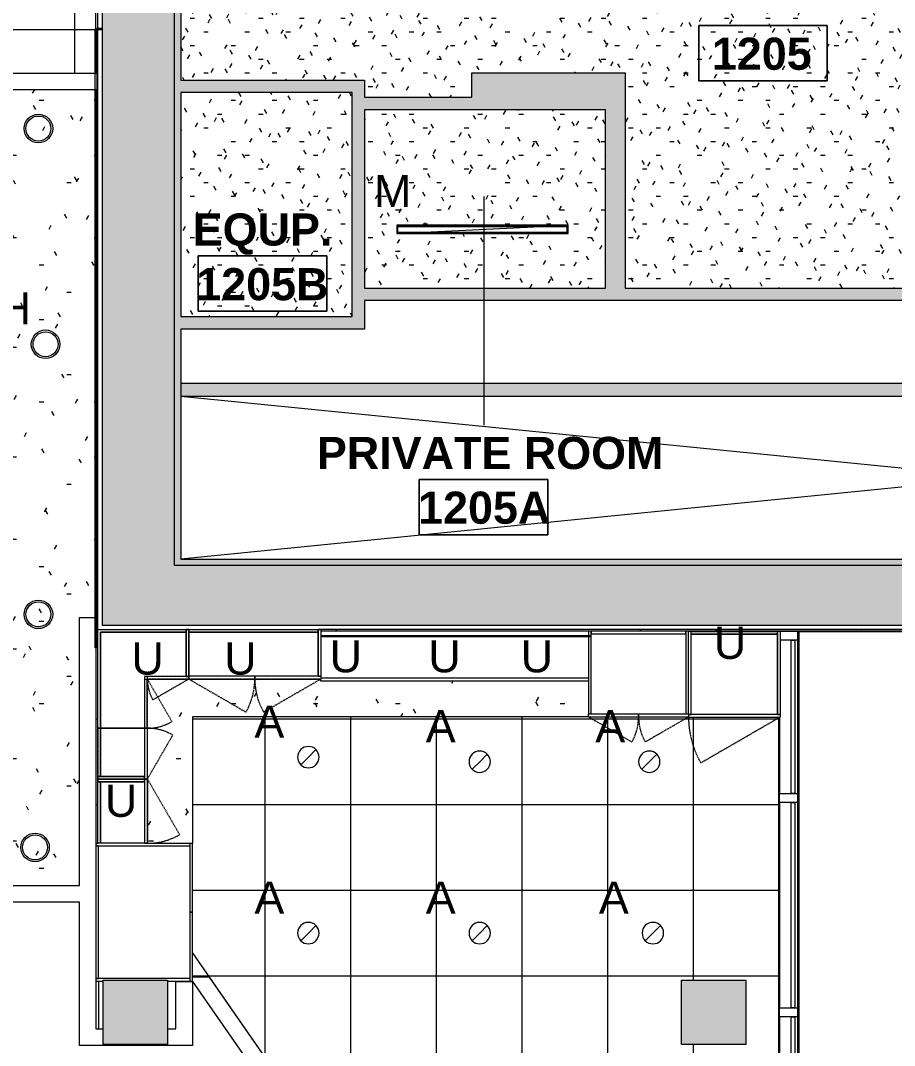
# Model space of a CAD drawing. Header units: inches. Extents: x -329 to 986, y -79 to 1436.
# Drawn here: x 463.2 to 708.1, y 457.2 to 744.3 of the extents above; entities that cross this region are included whole.
import ezdxf

# ---------------------------------------------------------------- set-up
doc = ezdxf.new("R2010")
doc.units = ezdxf.units.IN
doc.header["$MEASUREMENT"] = 0
doc.linetypes.add('Dash', pattern=[0.25, 0.125, -0.125])
doc.linetypes.add('Hidden', pattern=[0.28125, 0.1875, -0.09375])
for name, color, linetype, lineweight in [('A-AREA-IDEN', 2, 'Continuous', 9), ('A-CLNG', 13, 'Continuous', 13), ('A-CLNG-PATT', 13, 'Continuous', 13), ('A-DETL-GENF', 92, 'Continuous', 9), ('A-DETL-THIN', 151, 'Continuous', 9), ('A-GENM', 13, 'Continuous', 9), ('A-GLAZ-CURT', 52, 'Continuous', 9), ('A-GLAZ-CWMG', 51, 'Continuous', 9), ('A-WALL', 113, 'Continuous', 13), ('A-WALL-PATT', 111, 'Continuous', 13), ('E-LITE-EQPM', 33, 'Continuous', 9), ('E-LITE-EQPM-IDEN', 33, 'Continuous', 9), ('G-ANNO-TEXT', 231, 'Continuous', 9), ('I-WALL', 2, 'Continuous', 13), ('Q-CASE', 31, 'Continuous', 9), ('Q-CASE-HDLN', 31, 'Dash', 9), ('S-COLS', 52, 'Continuous', 13)]:
    doc.layers.add(name, color=color, linetype=linetype, lineweight=lineweight)
doc.styles.add('Arial', font='arial.ttf', dxfattribs={"height": 9})
doc.styles.add('Swis721 Lt BT', font='swissl.ttf', dxfattribs={"height": 9})
doc.styles.add('Swis721 Lt BT_B', font='', dxfattribs={"height": 9})
doc.styles.get('Swis721 Lt BT_B').set_extended_font_data('Swis721 Lt BT', bold=True)
pattern_1 = [(0, (0, 0), (30.72, 7.68), [1.267, -21.773, 1.267, -21.773, -122.88]), (0, (0, 0), (30.72, 7.68), [-46.08, 1.267, -44.813, 1.267, -21.773, -53.76]), (0, (0, 0), (30.72, 7.68), [-115.2, 1.267, -14.093, 1.267, -37.133]), (120, (11.52, 3.84), (-22.011075, 22.7643), [1.267, -21.773, 1.267, -21.773, -122.88]), (120, (11.52, 3.84), (-22.011075, 22.7643), [-46.08, 1.267, -44.813, 1.267, -21.773, -53.76]), (120, (11.52, 3.84), (-22.011075, 22.7643), [-115.2, 1.267, -14.093, 1.267, -37.133]), (240, (15.36, 19.2), (-8.708925, -30.4443), [1.267, -21.773, 1.267, -21.773, -122.88]), (240, (15.36, 19.2), (-8.708925, -30.4443), [-46.08, 1.267, -44.813, 1.267, -21.773, -53.76]), (240, (15.36, 19.2), (-8.708925, -30.4443), [-115.2, 1.267, -14.093, 1.267, -37.133])]
pattern_2 = [(0, (0, 0), (15.36, 3.84), [1.267, -10.253, 1.267, -10.253, -61.44]), (0, (0, 0), (15.36, 3.84), [-23.04, 1.267, -21.773, 1.267, -10.253, -26.88]), (0, (0, 0), (15.36, 3.84), [-57.6, 1.267, -6.413, 1.267, -17.933]), (120, (5.76, 1.92), (-11.005538, 11.38215), [1.267, -10.253, 1.267, -10.253, -61.44]), (120, (5.76, 1.92), (-11.005538, 11.38215), [-23.04, 1.267, -21.773, 1.267, -10.253, -26.88]), (120, (5.76, 1.92), (-11.005538, 11.38215), [-57.6, 1.267, -6.413, 1.267, -17.933]), (240, (7.68, 9.6), (-4.354462, -15.22215), [1.267, -10.253, 1.267, -10.253, -61.44]), (240, (7.68, 9.6), (-4.354462, -15.22215), [-23.04, 1.267, -21.773, 1.267, -10.253, -26.88]), (240, (7.68, 9.6), (-4.354462, -15.22215), [-57.6, 1.267, -6.413, 1.267, -17.933])]

# ---------------------------------------------------------------- blocks, each defined once
blk = doc.blocks.new('Concrete-Square-Column - 18 x 18-6977650-Level 12  RCP')
at = {"layer": 'S-COLS', "lineweight": 9}
blk.add_hatch(color=7, dxfattribs=at).paths.add_polyline_path([(9, -9), (9, 9), (-9, 9), (-9, -9), (-1.36, -9)], flags=0)
at = {"layer": 'S-COLS', "color": 8, "lineweight": 20}
for p, q in [((-9, 9), (9, 9)), ((-9, -9), (-9, 9)), ((9, 9), (9, -9)), ((9, -9), (-9, -9))]:
    blk.add_line(p, q, dxfattribs=at)
blk = doc.blocks.new('Recessed_Cooper_NeoRay_Straight_Narrow_22DR1 - Recessed_Cooper_NeoRay_Straight_Narrow_22DR-8140042-Level 12  RCP')
at = {"layer": 'E-LITE-EQPM'}
for p, q in [((1.19, 24), (-1.19, -24)), ((-1.19, -24), (-1.19, 24)), ((-1.19, 24), (1.19, 24)), ((-1.19, 23.75), (-0.84, 23.75)), ((-1.19, 23.75), (-1.19, -23.75)), ((-0.84, 23.75), (0.84, 23.75)), ((-0.84, 23.75), (-0.84, -23.75)), ((-0.84, -23.75), (-0.84, 23.75)), ((0.84, -23.75), (0.84, 23.75)), ((0.84, 23.75), (1.19, 23.75)), ((0.84, 23.75), (0.84, -23.75)), ((1.19, 24), (1.19, -24)), ((1.19, 23.75), (1.19, -23.75)), ((-0.84, -23.75), (-1.19, -23.75)), ((1.19, -24), (-1.19, -24)), ((0.84, -23.75), (-0.84, -23.75)), ((1.19, -23.75), (0.84, -23.75))]:
    blk.add_line(p, q, dxfattribs=at)
blk = doc.blocks.new('CW Cupbd2 - Fridge 80_h x 24_d - 2 Doors-8699888-Level 12  RCP')
at = {"layer": 'Q-CASE', "lineweight": 20}
for p, q in [((2, -7.31), (2, -5.31)), ((2.75, -6.06), (2.75, -5.31)), ((2.75, -5.31), (2.75, -6.06)), ((39.91, -5.31), (39.91, -6.06)), ((39.91, -6.06), (39.91, -5.31)), ((40.66, -5.31), (40.66, -5.85)), ((40.66, -19.73), (40.66, -31.56)), ((2, -31.56), (2, -25.31))]:
    blk.add_line(p, q, dxfattribs=at)
at = {"layer": 'Q-CASE'}
for p, q in [((2.75, -31.56), (2.75, -6.06)), ((2.75, -6.06), (39.91, -6.06)), ((39.91, -6.06), (39.91, -31.56)), ((21.33, -31.56), (2, -31.56)), ((2, -32.31), (2, -31.56)), ((39.91, -31.56), (2.75, -31.56)), ((21.33, -32.31), (21.33, -31.56)), ((40.66, -31.56), (21.33, -31.56)), ((21.33, -31.56), (21.33, -32.31)), ((40.66, -31.56), (40.66, -32.31)), ((2, -32.31), (21.33, -32.31)), ((21.33, -32.31), (40.66, -32.31))]:
    blk.add_line(p, q, dxfattribs=at)
blk = doc.blocks.new('Casework 14 - Casework 7-8533295-Level 12  RCP')
at = {"layer": 'Q-CASE'}
for p, q in [((1995.07, 904.08), (1996.27, 904.08)), ((1996.66, 904.08), (2008.17, 904.08)), ((2008.17, 904.08), (2008.17, 829.08))]:
    blk.add_line(p, q, dxfattribs=at)
blk = doc.blocks.new('CW Cupbd Ohead Cnr - 23_5_h x 13 7_8_d - 1 Shelf-8699884-Level 12  RCP')
at = {"layer": 'Q-CASE'}
for p, q in [((2, -30.01), (2, -2.36)), ((2, -2.36), (26.74, -2.36)), ((27.49, -2.36), (26.74, -2.36)), ((26.74, -15.49), (26.74, -2.36)), ((26.74, -2.36), (26.74, -3.11)), ((27.49, -2.36), (27.49, -15.49)), ((26.74, -3.11), (2.75, -3.11)), ((2.75, -3.11), (2.75, -30.01)), ((2.75, -30.01), (2.75, -3.11)), ((2.75, -3.11), (26.74, -3.11)), ((26.74, -3.11), (26.74, -15.49)), ((26.74, -15.49), (15.12, -15.49)), ((15.12, -15.49), (15.12, -30.01)), ((15.12, -16.24), (15.12, -30.01)), ((15.12, -16.24), (15.87, -16.24)), ((27.49, -15.49), (15.87, -15.49)), ((15.87, -15.49), (15.87, -16.24)), ((15.87, -30.01), (15.87, -16.24)), ((15.87, -16.24), (27.49, -16.24)), ((26.74, -15.49), (27.49, -15.49)), ((27.49, -15.49), (27.49, -16.24)), ((2.75, -30.01), (2, -30.01)), ((15.12, -30.01), (2.75, -30.01)), ((15.12, -30.01), (15.87, -30.01))]:
    blk.add_line(p, q, dxfattribs=at)
at = {"layer": 'Q-CASE', "linetype": 'Hidden'}
for p, q in [((15.87, -16.24), (22.76, -28.16)), ((27.49, -16.24), (17.43, -22.05))]:
    blk.add_line(p, q, dxfattribs=at)
for centre, radius, start, end in [((27.49, -16.24), 11.62, 179.5, 210), ((15.87, -16.24), 13.77, 269.5, 300)]:
    blk.add_arc(centre, radius, start, end, dxfattribs=at)
at = {"layer": 'Q-CASE-HDLN'}
for p, q in [((2, -2.36), (27.49, -2.36)), ((2, -30.01), (2, -2.36)), ((27.49, -2.36), (27.49, -16.24)), ((15.87, -16.24), (15.87, -30.01)), ((27.49, -16.24), (15.87, -16.24)), ((15.87, -30.01), (2, -30.01))]:
    blk.add_line(p, q, dxfattribs=at)
blk = doc.blocks.new('System Panel - Glazed - Offset-8596692-Level 12  RCP')
at = {"layer": 'A-GLAZ-CURT', "lineweight": 13}
for p, q in [((-21.47, 0.75), (-21.47, 1.75)), ((-21.47, 1.75), (21.47, 1.75)), ((21.47, 0.75), (-21.47, 0.75)), ((21.47, 1.75), (21.47, 0.75))]:
    blk.add_line(p, q, dxfattribs=at)
blk = doc.blocks.new('System Panel - Glazed - Offset-8596693-Level 12  RCP')
at = {"layer": 'A-GLAZ-CURT', "lineweight": 13}
for p, q in [((-28.75, 0.75), (-28.75, 1.75)), ((-28.75, 1.75), (28.75, 1.75)), ((28.75, 0.75), (-28.75, 0.75)), ((28.75, 1.75), (28.75, 0.75))]:
    blk.add_line(p, q, dxfattribs=at)
blk = doc.blocks.new('System Panel - Glazed - Offset-8596694-Level 12  RCP')
at = {"layer": 'A-GLAZ-CURT', "lineweight": 13}
for p, q in [((-28.75, 0.75), (-28.75, 1.75)), ((-28.75, 1.75), (28.75, 1.75)), ((28.75, 0.75), (-28.75, 0.75)), ((28.75, 1.75), (28.75, 0.75))]:
    blk.add_line(p, q, dxfattribs=at)
blk = doc.blocks.new('Rectangular Mullion - 2_5_ x 5_ rectangular-6977146-Level 12  RCP')
at = {"layer": 'A-GLAZ-CWMG'}
for p, q in [((680.89, 570.72), (680.89, 527.78)), ((675.89, 549.2), (675.89, 527.78))]:
    blk.add_line(p, q, dxfattribs=at)
blk = doc.blocks.new('Rectangular Mullion - 2_5_ x 5_ rectangular-V7-Level 12  RCP')
at = {"layer": 'A-GLAZ-CWMG'}
for p, q in [((675.89, 525.28), (675.89, 467.78)), ((680.89, 525.28), (680.89, 467.78))]:
    blk.add_line(p, q, dxfattribs=at)
blk = doc.blocks.new('Rectangular Mullion - 2_5_ x 5_ rectangular-V8-Level 12  RCP')
at = {"layer": 'A-GLAZ-CWMG'}
for p, q in [((675.89, 465.28), (675.89, 407.78)), ((680.89, 465.28), (680.89, 407.78))]:
    blk.add_line(p, q, dxfattribs=at)
blk = doc.blocks.new('Rectangular Mullion - 2_5_ x 5_ rectangular-8596698-Level 12  RCP')
at = {"layer": 'A-GLAZ-CWMG', "lineweight": 20}
for p, q in [((-2.5, -2.5), (-2.5, 2.3125)), ((0, 2.5), (0, -2.5)), ((0, -2.5), (-2.5, -2.5))]:
    blk.add_line(p, q, dxfattribs=at)
blk = doc.blocks.new('Rectangular Mullion - 2_5_ x 5_ rectangular-8596691-Level 12  RCP')
at = {"layer": 'A-GLAZ-CWMG', "lineweight": 20}
for p, q in [((1.25, 2.5), (-1.25, 2.5)), ((-1.25, 2.5), (-1.25, -2.5)), ((1.25, -2.5), (1.25, 2.5)), ((-1.25, -2.5), (1.25, -2.5))]:
    blk.add_line(p, q, dxfattribs=at)
blk = doc.blocks.new('Casework 2 - Casework 7-8597540-Level 12  RCP')
at = {"layer": 'Q-CASE'}
for p, q in [((2009.03, 904.08), (2009.03, 829.08)), ((2009.03, 829.08), (2008.45, 829.08))]:
    blk.add_line(p, q, dxfattribs=at)
blk = doc.blocks.new('LED STRIP - 10 mm lower-8620909-Level 12  RCP')
at = {"layer": 'E-LITE-EQPM'}
for p, q in [((39.17, 0.2), (-36.58, 0.2)), ((-36.58, -0.2), (39.17, -0.2))]:
    blk.add_line(p, q, dxfattribs=at)
blk = doc.blocks.new('CW Cupbd Combined1 - Oven Tower 84_h x 24_d _2 Microwaves_CAB on bottom 2-8689861-Level 12  RCP')
at = {"layer": 'Q-CASE', "linetype": 'Hidden'}
for p, q in [((2, 29.31), (14.12, 36.31)), ((30, 29.31), (17.87, 36.31))]:
    blk.add_line(p, q, dxfattribs=at)
at = {"layer": 'Q-CASE'}
for p, q in [((16, 29.31), (2, 29.31)), ((2, 28.56), (2, 29.31)), ((16, 28.56), (16, 29.31)), ((30, 29.31), (16, 29.31)), ((16, 29.31), (16, 28.56)), ((30, 29.31), (30, 28.56)), ((2, 28.56), (16, 28.56)), ((2.75, 6.06), (2.75, 28.56)), ((16, 28.56), (30, 28.56)), ((29.25, 28.56), (29.25, 6.06)), ((29.25, 6.06), (2.75, 6.06))]:
    blk.add_line(p, q, dxfattribs=at)
at = {"layer": 'Q-CASE', "lineweight": 20}
for p, q in [((30, 18.41), (30, 28.56)), ((2.75, 5.31), (2.75, 6.06)), ((2.75, 6.06), (2.75, 5.31)), ((29.25, 6.06), (29.25, 5.31)), ((29.25, 5.31), (29.25, 6.06))]:
    blk.add_line(p, q, dxfattribs=at)
at = {"layer": 'Q-CASE', "linetype": 'Hidden'}
for centre, start, end in [((2, 29.31), 0.0023, 30), ((30, 29.31), 150, 179.9977)]:
    blk.add_arc(centre, 14, start, end, dxfattribs=at)
blk = doc.blocks.new('L-Recessed Circular - Downlight - 6_-8613011-Level 12  RCP')
at = {"layer": 'E-LITE-EQPM'}
for q in [(-2.12, -2.12), (2.12, 2.12)]:
    blk.add_line((0, 0), q, dxfattribs=at)
for start, end in [(360, 180), (180, 360)]:
    blk.add_arc((0, 0), 3, start, end, dxfattribs=at)
blk = doc.blocks.new('L-PENDANT_FOCAL POINT 3_5 CYLINDER - L-PENDANT_FOCAL POINT 3_5 CYLINDER-8623336-Level 12  RCP')
at = {"layer": 'E-LITE-EQPM'}
for radius in [4, 3.5]:
    blk.add_circle((-0.125, 0), radius, dxfattribs=at)
blk = doc.blocks.new('CW Cupbd Ohead1 - 37_h x 13 7_8_d - 1 Door - 1 Shelf-8668063-Level 12  RCP')
at = {"layer": 'Q-CASE'}
for p, q in [((2, -3.11), (2, -2.36)), ((2, -2.36), (19.25, -2.36)), ((20, -2.36), (19.25, -2.36)), ((19.25, -15.45), (19.25, -2.36)), ((19.25, -2.36), (19.25, -3.11)), ((20, -2.36), (20, -15.45)), ((19.25, -3.11), (2, -3.11)), ((2, -15.45), (2, -3.11)), ((2, -3.11), (19.25, -3.11)), ((19.25, -3.11), (19.25, -15.45)), ((20, -15.45), (2, -15.45)), ((2, -15.45), (2, -16.24)), ((19.25, -15.45), (2, -15.45)), ((2, -16.24), (20, -16.24)), ((19.25, -15.45), (20, -15.45)), ((20, -15.45), (20, -16.24))]:
    blk.add_line(p, q, dxfattribs=at)
at = {"layer": 'Q-CASE', "linetype": 'Hidden'}
blk.add_line((20, -16.24), (4.41, -25.24), dxfattribs=at)
blk.add_arc((20, -16.24), 18, 179.5, 210, dxfattribs=at)
at = {"layer": 'Q-CASE-HDLN'}
for p, q in [((2, -16.24), (2, -2.36)), ((2, -2.36), (20, -2.36)), ((20, -2.36), (20, -16.24)), ((20, -16.24), (2, -16.24))]:
    blk.add_line(p, q, dxfattribs=at)
blk = doc.blocks.new('CW Cupbd Ohead1 - 37_h x 13 7_8_d - 2 Doors - 1 Shelf-8693762-Level 12  RCP')
at = {"layer": 'Q-CASE'}
for p, q in [((2, -3.11), (2, -2.36)), ((2, -2.36), (38.25, -2.36)), ((39, -2.36), (38.25, -2.36)), ((38.25, -15.45), (38.25, -2.36)), ((38.25, -2.36), (38.25, -3.11)), ((39, -2.36), (39, -15.45)), ((38.25, -3.11), (2, -3.11)), ((2, -15.45), (2, -3.11)), ((2, -3.11), (38.25, -3.11)), ((38.25, -3.11), (38.25, -15.45)), ((20.5, -15.45), (2, -15.45)), ((2, -16.24), (2, -15.45)), ((38.25, -15.45), (2, -15.45)), ((2, -16.24), (20.5, -16.24)), ((20.5, -16.24), (20.5, -15.45)), ((39, -15.45), (20.5, -15.45)), ((20.5, -15.45), (20.5, -16.24)), ((20.5, -16.24), (39, -16.24)), ((38.25, -15.45), (39, -15.45)), ((39, -15.45), (39, -16.24))]:
    blk.add_line(p, q, dxfattribs=at)
at = {"layer": 'Q-CASE', "linetype": 'Hidden'}
for p, q in [((2, -16.24), (18.02, -25.49)), ((39, -16.24), (22.97, -25.49))]:
    blk.add_line(p, q, dxfattribs=at)
for centre, start, end in [((2, -16.24), 330, 0.5), ((39, -16.24), 179.5, 210)]:
    blk.add_arc(centre, 18.5, start, end, dxfattribs=at)
at = {"layer": 'Q-CASE-HDLN'}
for p, q in [((2, -16.24), (2, -2.36)), ((2, -2.36), (39, -2.36)), ((39, -2.36), (39, -16.24)), ((39, -16.24), (2, -16.24))]:
    blk.add_line(p, q, dxfattribs=at)
blk = doc.blocks.new('Generic Models 1 - Generic Models 5-8667745-Level 12  RCP')
at = {"layer": 'A-GENM', "lineweight": 20}
for p, q in [((3427.15, -131.5), (3427.15, 206.11)), ((3427.15, 206.11), (3469.15, 206.11))]:
    blk.add_line(p, q, dxfattribs=at)
blk = doc.blocks.new('CW Cupbd1 - 80_h x 24_d - 1 Door - 4 shelves - CUSTOM-8687191-Level 12  RCP')
at = {"layer": 'Q-CASE'}
for p, q in [((2.75, -2.36), (2, -2.36)), ((2, -25.59), (2, -2.36)), ((2.75, -25.61), (2.75, -2.36)), ((2.75, -3.11), (2.75, -2.36)), ((2.75, -2.36), (26.93, -2.36)), ((27.68, -2.36), (26.93, -2.36)), ((26.93, -25.61), (26.93, -2.36)), ((26.93, -2.36), (26.93, -3.11)), ((27.68, -2.36), (27.68, -25.61)), ((2.75, -25.61), (2.75, -3.11)), ((2.75, -3.11), (26.93, -3.11)), ((26.93, -3.11), (2.75, -3.11)), ((26.93, -3.11), (26.93, -25.61)), ((27.68, -25.61), (2, -25.61)), ((2, -25.61), (2.75, -25.61)), ((26.93, -25.61), (2.75, -25.61)), ((26.93, -25.61), (27.68, -25.61)), ((27.68, -25.61), (27.68, -26.36)), ((2, -26.36), (27.68, -26.36))]:
    blk.add_line(p, q, dxfattribs=at)
at = {"layer": 'Q-CASE', "linetype": 'Hidden'}
blk.add_line((27.68, -26.36), (5.44, -39.21), dxfattribs=at)
blk.add_arc((27.68, -26.36), 25.69, 179.5, 210, dxfattribs=at)
blk = doc.blocks.new('CW Cupbd Ohead1 - 37_h x 13 7_8_d - 1 Door - 1 Shelf-8699881-Level 12  RCP')
at = {"layer": 'Q-CASE', "linetype": 'Hidden'}
blk.add_line((16.22, 16.24), (3.9, 23.35), dxfattribs=at)
at = {"layer": 'Q-CASE'}
for p, q in [((16.22, 16.24), (2, 16.24)), ((2, 16.24), (2, 15.45)), ((2, 15.45), (16.22, 15.45)), ((2, 3.11), (2, 15.45)), ((2, 15.45), (15.47, 15.45)), ((16.22, 15.45), (15.47, 15.45)), ((15.47, 2.36), (15.47, 15.45)), ((15.47, 15.45), (15.47, 3.11)), ((16.22, 16.24), (16.22, 15.45)), ((16.22, 15.45), (16.22, 2.36)), ((2, 2.36), (2, 3.11)), ((2, 3.11), (15.47, 3.11)), ((15.47, 3.11), (2, 3.11)), ((15.47, 3.11), (15.47, 2.36)), ((15.47, 2.36), (2, 2.36)), ((15.47, 2.36), (16.22, 2.36))]:
    blk.add_line(p, q, dxfattribs=at)
at = {"layer": 'Q-CASE', "linetype": 'Hidden'}
blk.add_arc((16.22, 16.24), 14.23, 150, 180.5, dxfattribs=at)
at = {"layer": 'Q-CASE-HDLN'}
for p, q in [((16.22, 16.24), (2, 16.24)), ((2, 16.24), (2, 2.36)), ((16.22, 2.36), (16.22, 16.24)), ((2, 2.36), (16.22, 2.36))]:
    blk.add_line(p, q, dxfattribs=at)
blk = doc.blocks.new('Room Tag - Room Name and Number-3379422-Level 12  RCP')
at = {"layer": 'A-AREA-IDEN'}
for p, q in [((-0.1881, -0.1636), (-0.1881, -0.0018)), ((-0.1881, -0.0018), (0.1869, -0.0018)), ((0.1869, -0.0018), (-0.1881, -0.0018)), ((-0.1881, -0.0018), (-0.1881, -0.1636)), ((0.1869, -0.0018), (0.1869, -0.1636)), ((0.1869, -0.1636), (0.1869, -0.0018)), ((0.1869, -0.1636), (-0.1881, -0.1636)), ((-0.1881, -0.1636), (0.1869, -0.1636))]:
    blk.add_line(p, q, dxfattribs=at)

msp = doc.modelspace()

# ---------------------------------------------------------------- hatches: boundary and pattern name
at = {"layer": 'A-CLNG-PATT'}
h = msp.add_hatch(dxfattribs=at)
h.set_pattern_fill('FP1_19', color=256, style=0, pattern_type=2)
h.set_pattern_definition(pattern_2)
h.paths.add_polyline_path([(632.64, 669.35), (732.27, 669.35), (732.27, 780.6), (731.27, 780.6), (731.27, 806.68), (665.02, 806.68), (665.02, 781.1), (660.52, 781.1), (660.52, 806.68), (595.64, 806.68), (595.64, 769.85), (589.64, 769.85), (589.64, 782.73), (559.64, 782.73), (559.64, 775.85), (556.14, 775.85), (556.14, 817.36), (508.14, 817.36), (508.14, 727.6), (559.64, 727.6), (559.64, 722.79), (589.64, 722.79), (589.64, 729.6), (632.64, 729.6), (632.64, 670.95)], flags=0)
h.paths.add_polyline_path([(714.77, 757.1), (713.99, 757.2), (713.27, 757.5), (712.64, 757.98), (712.17, 758.6), (711.87, 759.33), (711.77, 760.1), (711.87, 760.88), (712.17, 761.6), (712.64, 762.22), (713.27, 762.7), (713.99, 763), (714.77, 763.1), (715.54, 763), (716.27, 762.7), (716.89, 762.22), (717.36, 761.6), (717.66, 760.88), (717.77, 760.1), (717.66, 759.33), (717.36, 758.6), (716.89, 757.98), (716.27, 757.5), (715.54, 757.2)], flags=0)
h.paths.add_polyline_path([(651.02, 757.1), (650.24, 757.2), (649.52, 757.5), (648.89, 757.98), (648.42, 758.6), (648.12, 759.33), (648.02, 760.1), (648.12, 760.88), (648.42, 761.6), (648.89, 762.22), (649.52, 762.7), (650.24, 763), (651.02, 763.1), (651.79, 763), (652.52, 762.7), (653.14, 762.22), (653.61, 761.6), (653.91, 760.88), (654.02, 760.1), (653.91, 759.33), (653.61, 758.6), (653.14, 757.98), (652.52, 757.5), (651.79, 757.2)], flags=0)
h.paths.add_polyline_path([(592.64, 757.1), (591.86, 757.2), (591.14, 757.5), (590.52, 757.98), (590.04, 758.6), (589.74, 759.33), (589.64, 760.1), (589.74, 760.88), (590.04, 761.6), (590.52, 762.22), (591.14, 762.7), (591.86, 763), (592.64, 763.1), (593.42, 763), (594.14, 762.7), (594.76, 762.22), (595.24, 761.6), (595.54, 760.88), (595.64, 760.1), (595.54, 759.33), (595.24, 758.6), (594.76, 757.98), (594.14, 757.5), (593.42, 757.2)], flags=0)
h.paths.add_polyline_path([(525.39, 757.21), (524.61, 757.32), (523.89, 757.62), (523.27, 758.09), (522.79, 758.71), (522.49, 759.44), (522.39, 760.21), (522.49, 760.99), (522.79, 761.71), (523.27, 762.34), (523.89, 762.81), (524.61, 763.11), (525.39, 763.21), (526.17, 763.11), (526.89, 762.81), (527.51, 762.34), (527.99, 761.71), (528.29, 760.99), (528.39, 760.21), (528.29, 759.44), (527.99, 758.71), (527.51, 758.09), (526.89, 757.62), (526.17, 757.32)], flags=0)
h.paths.add_polyline_path([(679.52, 792.1), (678.74, 792.2), (678.02, 792.5), (677.39, 792.98), (676.92, 793.6), (676.62, 794.32), (676.52, 795.1), (676.62, 795.87), (676.92, 796.6), (677.39, 797.22), (678.02, 797.69), (678.74, 797.99), (679.52, 798.1), (680.29, 797.99), (681.02, 797.69), (681.64, 797.22), (682.11, 796.6), (682.41, 795.87), (682.52, 795.1), (682.41, 794.32), (682.11, 793.6), (681.64, 792.98), (681.02, 792.5), (680.29, 792.2)], flags=0)
h.paths.add_polyline_path([(715.77, 792.1), (714.99, 792.2), (714.27, 792.5), (713.64, 792.98), (713.17, 793.6), (712.87, 794.32), (712.77, 795.1), (712.87, 795.87), (713.17, 796.6), (713.64, 797.22), (714.27, 797.69), (714.99, 797.99), (715.77, 798.1), (716.54, 797.99), (717.27, 797.69), (717.89, 797.22), (718.36, 796.6), (718.66, 795.87), (718.77, 795.1), (718.66, 794.32), (718.36, 793.6), (717.89, 792.98), (717.27, 792.5), (716.54, 792.2)], flags=0)
h = msp.add_hatch(dxfattribs=at)
h.set_pattern_fill('FP1_26', color=256, style=0, pattern_type=2)
h.set_pattern_definition([(0, (454.422, 741.714), (0, -24), []), (270, (454.422, 741.714), (-24, -1e-15), [])])
h.paths.add_polyline_path([(424.45, 729.53), (484.14, 729.53), (484.14, 741.91), (484.39, 741.91), (484.39, 753.9), (481.77, 753.9), (481.77, 753.15), (442.52, 753.15), (442.52, 753.9), (424.45, 753.9), (424.45, 729.75)], flags=0)
h = msp.add_hatch(dxfattribs=at)
h.set_pattern_fill('FP1_1', color=256, style=0, pattern_type=2)
h.set_pattern_definition(pattern_1)
h.paths.add_polyline_path([(479.77, 502), (479.77, 577.11), (484.14, 577.11), (484.14, 724.9), (329.52, 724.9), (329.52, 502), (479.16, 502)], flags=0)
h.paths.add_polyline_path([(348.83, 526), (348.83, 700.9), (460.14, 700.9), (460.14, 526), (432.47, 526)], flags=0)
h = msp.add_hatch(dxfattribs=at)
h.set_pattern_fill('FP1_19', color=256, style=0, pattern_type=2)
h.set_pattern_definition(pattern_2)
h.paths.add_polyline_path([(556.14, 661.36), (556.14, 724.1), (508.14, 724.1), (508.14, 661.36), (521.69, 661.36)], flags=0)
h = msp.add_hatch(dxfattribs=at)
h.set_pattern_fill('FP1_20', color=256, style=0, pattern_type=2)
h.set_pattern_definition(pattern_2)
h.paths.add_polyline_path([(627.14, 669.35), (627.14, 719.22), (589.64, 719.22), (589.64, 719.28), (559.64, 719.28), (559.64, 669.35), (610.92, 669.35)], flags=0)
h.paths.add_polyline_path([(568.64, 684.61), (568.64, 686.98), (616.64, 686.98), (616.64, 684.61), (610.92, 684.61)], flags=0)
h = msp.add_hatch(dxfattribs=at)
h.set_pattern_fill('FP1_34', color=256, style=0, pattern_type=2)
h.set_pattern_definition([(90, (579.728, 404.722), (24, -1e-15), []), (0, (579.728, 404.722), (0, -24), [])])
h.paths.add_polyline_path([(675.56, 247.43), (675.56, 549.2), (511.39, 549.22), (511.39, 476.35), (516.22, 476.35), (658.63, 271.75)], flags=0)
h.paths.add_polyline_path([(641.39, 340.47), (640.61, 340.57), (639.89, 340.87), (639.27, 341.35), (638.79, 341.97), (638.49, 342.69), (638.39, 343.47), (638.49, 344.24), (638.79, 344.97), (639.27, 345.59), (639.89, 346.06), (640.61, 346.36), (641.39, 346.47), (642.17, 346.36), (642.89, 346.06), (643.51, 345.59), (643.99, 344.97), (644.29, 344.24), (644.39, 343.47), (644.29, 342.69), (643.99, 341.97), (643.51, 341.35), (642.89, 340.87), (642.17, 340.57)], flags=0)
h.paths.add_polyline_path([(640.39, 388.47), (639.61, 388.57), (638.89, 388.87), (638.27, 389.35), (637.79, 389.97), (637.49, 390.69), (637.39, 391.47), (637.49, 392.24), (637.79, 392.97), (638.27, 393.59), (638.89, 394.06), (639.61, 394.36), (640.39, 394.47), (641.17, 394.36), (641.89, 394.06), (642.51, 393.59), (642.99, 392.97), (643.29, 392.24), (643.39, 391.47), (643.29, 390.69), (642.99, 389.97), (642.51, 389.35), (641.89, 388.87), (641.17, 388.57)], flags=0)
h.paths.add_polyline_path([(592.08, 388.47), (591.3, 388.57), (590.58, 388.87), (589.96, 389.35), (589.48, 389.97), (589.18, 390.69), (589.08, 391.47), (589.18, 392.24), (589.48, 392.97), (589.96, 393.59), (590.58, 394.06), (591.3, 394.36), (592.08, 394.47), (592.85, 394.36), (593.58, 394.06), (594.2, 393.59), (594.68, 392.97), (594.98, 392.24), (595.08, 391.47), (594.98, 390.69), (594.68, 389.97), (594.2, 389.35), (593.58, 388.87), (592.85, 388.57)], flags=0)
h.paths.add_polyline_path([(591.08, 436.53), (590.3, 436.64), (589.58, 436.94), (588.96, 437.41), (588.48, 438.03), (588.18, 438.76), (588.08, 439.53), (588.18, 440.31), (588.48, 441.03), (588.96, 441.66), (589.58, 442.13), (590.3, 442.43), (591.08, 442.53), (591.85, 442.43), (592.58, 442.13), (593.2, 441.66), (593.68, 441.03), (593.98, 440.31), (594.08, 439.53), (593.98, 438.76), (593.68, 438.03), (593.2, 437.41), (592.58, 436.94), (591.85, 436.64)], flags=0)
h.paths.add_polyline_path([(640.39, 436.53), (639.61, 436.64), (638.8, 437.01), (638.27, 437.41), (637.79, 438.03), (637.49, 438.76), (637.39, 439.53), (637.49, 440.31), (637.79, 441.03), (638.27, 441.66), (638.89, 442.13), (639.61, 442.43), (640.39, 442.53), (641.17, 442.43), (641.89, 442.13), (642.51, 441.66), (642.99, 441.03), (643.29, 440.31), (643.39, 439.53), (643.29, 438.76), (642.99, 438.03), (642.51, 437.41), (641.89, 436.94), (641.17, 436.64), (640.75, 436.58)], flags=0)
h.paths.add_polyline_path([(648.39, 457.53), (648.39, 475.53), (666.39, 475.53), (666.39, 457.53), (655.09, 457.53)], flags=0)
h.paths.add_polyline_path([(543.89, 485.69), (543.11, 485.79), (542.39, 486.09), (541.77, 486.57), (541.29, 487.19), (540.99, 487.91), (540.89, 488.69), (540.99, 489.46), (541.29, 490.19), (541.77, 490.81), (542.39, 491.29), (543.11, 491.59), (543.89, 491.69), (544.67, 491.59), (545.39, 491.29), (546.01, 490.81), (546.49, 490.19), (546.79, 489.46), (546.89, 488.69), (546.79, 487.91), (546.49, 487.19), (546.01, 486.57), (545.39, 486.09), (544.67, 485.79)], flags=0)
h.paths.add_polyline_path([(640.39, 485.69), (639.61, 485.79), (638.89, 486.09), (638.27, 486.57), (637.79, 487.19), (637.49, 487.91), (637.39, 488.69), (637.49, 489.46), (637.79, 490.19), (638.27, 490.81), (638.89, 491.29), (639.61, 491.59), (640.39, 491.69), (641.17, 491.59), (641.89, 491.29), (642.51, 490.81), (642.99, 490.19), (643.31, 489.33), (643.39, 488.69), (643.29, 487.91), (642.99, 487.19), (642.51, 486.57), (641.89, 486.09), (641.17, 485.79)], flags=0)
h.paths.add_polyline_path([(591.89, 485.69), (591.11, 485.79), (590.39, 486.09), (589.77, 486.57), (589.29, 487.19), (588.99, 487.91), (588.89, 488.69), (588.99, 489.46), (589.29, 490.19), (589.77, 490.81), (590.39, 491.29), (591.11, 491.59), (591.89, 491.69), (592.67, 491.59), (593.39, 491.29), (594.01, 490.81), (594.49, 490.19), (594.81, 489.33), (594.89, 488.69), (594.79, 487.91), (594.49, 487.19), (594.01, 486.57), (593.39, 486.09), (592.67, 485.79)], flags=0)
h.paths.add_polyline_path([(484.89, 513.85), (484.89, 573.22), (484.64, 573.22), (484.64, 568.58), (484.39, 568.58), (484.39, 513.85)], flags=0)
h.paths.add_polyline_path([(591.89, 533.69), (591.11, 533.79), (590.39, 534.09), (589.77, 534.57), (589.29, 535.19), (588.99, 535.91), (588.89, 536.69), (588.99, 537.46), (589.29, 538.19), (589.77, 538.81), (590.39, 539.29), (591.11, 539.59), (591.89, 539.69), (592.67, 539.59), (593.39, 539.29), (594.01, 538.81), (594.49, 538.19), (594.79, 537.46), (594.89, 536.69), (594.79, 535.91), (594.49, 535.19), (594.01, 534.57), (593.39, 534.09), (592.67, 533.79)], flags=0)
h.paths.add_polyline_path([(639.39, 533.69), (638.61, 533.79), (637.89, 534.09), (637.27, 534.57), (636.79, 535.19), (636.49, 535.91), (636.39, 536.69), (636.49, 537.46), (636.79, 538.19), (637.27, 538.81), (637.89, 539.29), (638.61, 539.59), (639.39, 539.69), (640.17, 539.59), (640.89, 539.29), (641.51, 538.81), (641.99, 538.19), (642.29, 537.46), (642.39, 536.69), (642.29, 535.91), (641.99, 535.19), (641.51, 534.57), (640.89, 534.09), (640.17, 533.79)], flags=0)
h.paths.add_polyline_path([(543.89, 534.97), (543.11, 535.07), (542.39, 535.37), (541.77, 535.85), (541.29, 536.47), (540.99, 537.2), (540.89, 537.97), (540.99, 538.75), (541.29, 539.47), (541.77, 540.09), (542.39, 540.57), (543.11, 540.87), (543.89, 540.97), (544.67, 540.87), (545.39, 540.57), (546.01, 540.09), (546.49, 539.47), (546.79, 538.75), (546.89, 537.97), (546.79, 537.2), (546.49, 536.47), (546.01, 535.85), (545.39, 535.37), (544.67, 535.07)], flags=0)
h = msp.add_hatch(dxfattribs=at)
h.set_pattern_fill('FP1_1', color=256, style=0, pattern_type=2)
h.set_pattern_definition(pattern_1)
h.paths.add_polyline_path([(498.77, 559.85), (498.77, 560.6), (498.02, 560.6), (498.02, 559.85)], flags=0)
h.paths.add_polyline_path([(510.64, 513.85), (511.39, 513.85), (511.39, 549.22), (622.39, 549.22), (622.39, 559.26), (547.39, 559.26), (547.39, 559.85), (498.77, 559.85), (498.8, 513.85)], flags=0)
at = {"layer": 'A-DETL-GENF'}
h = msp.add_hatch(color=7, dxfattribs=at)
h.paths.add_polyline_path([(982.64, -77.72), (982.64, -13.14), (735.72, 233.78), (660.14, 233.78), (660.14, 219.53), (734.76, 219.53), (968.39, -14.09), (968.39, -63.34), (738.07, -63.34), (687.39, -12.66), (687.39, -5.72), (673.14, -5.72), (673.14, -18.75), (732.1, -77.72), (878.58, -77.72)], flags=0)
h.paths.add_polyline_path([(984.64, 574.97), (984.64, 836.48), (964.39, 836.48), (964.39, 591.66), (506.39, 591.66), (506.39, 832.6), (486.14, 832.6), (486.14, 574.97), (700.14, 574.97)], flags=0)
h.paths.add_polyline_path([(912.77, 784.61), (912.77, 820.36), (902.33, 820.36), (902.33, 832.42), (879.64, 832.42), (879.64, 820.38), (875.64, 820.38), (875.64, 819.13), (594.64, 819.13), (594.64, 832.42), (571.89, 832.42), (571.89, 819.36), (558.02, 819.36), (558.02, 784.61), (593.77, 784.61), (593.77, 808.46), (877.02, 808.46), (877.02, 784.61), (878.58, 784.61)], flags=0)
h.paths.add_polyline_path([(486.14, 938.1), (508.14, 938.1), (508.14, 1417.55), (607.64, 1417.55), (607.64, 1188.97), (558.14, 1188.97), (558.14, 1174.05), (964.39, 1174.05), (964.39, 938.91), (984.64, 938.91), (984.64, 1193.86), (622.89, 1193.86), (622.89, 1433.6), (486.14, 1433.6), (486.14, 957.44)], flags=0)
h.paths.add_polyline_path([(8.14, 1117.53), (22.64, 1117.53), (22.64, 1191.89), (-219.48, 1434.01), (-288.01, 1434.01), (-288.01, 1182.01), (-228.61, 1122.61), (-176.25, 1122.61), (-176.25, 1138.46), (-224.25, 1138.46), (-274.61, 1190.61), (-274.61, 1419.61), (-225.31, 1419.61), (8.14, 1186.16), (8.14, 1168.42)], flags=0)
msp.add_hatch(color=7, dxfattribs=at).paths.add_polyline_path([(521.69, 639.11), (964.39, 639.11), (964.39, 642.61), (508.14, 642.61), (508.14, 639.11)], flags=0)
at = {"layer": 'A-WALL-PATT', "lineweight": 9}
h = msp.add_hatch(dxfattribs=at)
h.set_pattern_fill('FP1_1', color=256, style=0, pattern_type=2)
h.set_pattern_definition(pattern_1)
h.paths.add_polyline_path([(484.89, 573.22), (484.89, 724.9), (484.39, 724.9), (484.39, 573.22)], flags=0)
h.paths.add_polyline_path([(484.39, 729.53), (484.89, 729.53), (484.89, 753.9), (484.39, 753.9), (484.39, 746.46)], flags=0)
h.paths.add_polyline_path([(484.89, 758.53), (484.89, 834.35), (484.39, 834.35), (484.39, 758.53)], flags=0)
for points in [[(506.39, 591.66), (508.14, 591.66), (508.14, 834.35), (504.64, 834.35), (504.64, 832.6), (506.39, 832.6), (506.39, 623.88)], [(484.64, 741.66), (486.14, 741.66), (486.14, 742.16), (484.64, 742.16), (484.64, 741.91)], [(610.92, 719.22), (632.64, 719.22), (632.64, 729.6), (589.64, 729.6), (589.64, 719.22)], [(556.14, 724.1), (556.14, 727.6), (508.14, 727.6), (508.14, 724.1), (521.69, 724.1)], [(556.14, 657.86), (559.64, 657.86), (559.64, 727.6), (556.14, 727.6), (556.14, 661.36)], [(589.64, 719.28), (589.64, 722.79), (559.64, 722.79), (559.64, 719.28)], [(632.64, 669.35), (632.64, 719.22), (627.14, 719.22), (627.14, 669.35)], [(789.36, 665.86), (962.64, 665.86), (962.64, 669.35), (559.64, 669.35), (559.64, 665.86), (700.14, 665.86)], [(556.14, 657.86), (556.14, 661.36), (508.14, 661.36), (508.14, 657.86), (521.69, 657.86)], [(521.69, 591.66), (964.39, 591.66), (964.39, 593.41), (508.14, 593.41), (508.14, 591.66)]]:
    msp.add_hatch(color=7, dxfattribs=at).paths.add_polyline_path(points, flags=0)
h = msp.add_hatch(dxfattribs=at)
h.set_pattern_fill('FP1_1', color=256, style=0, pattern_type=2)
h.set_pattern_definition(pattern_1)
h.paths.add_polyline_path([(986.39, 573.22), (986.39, 573.72), (547.39, 573.72), (547.39, 573.22), (700.14, 573.22)], flags=0)

# ---------------------------------------------------------------- linework, layer by layer
at = {"layer": 'A-AREA-IDEN'}
msp.add_line((593.03, 695.01), (593.03, 630.91), dxfattribs=at)
at = {"layer": 'A-CLNG'}
for p, q in [((616.64, 686.98), (568.64, 686.98)), ((568.64, 686.98), (568.64, 684.61)), ((616.64, 684.61), (616.64, 686.98)), ((568.64, 684.61), (616.64, 684.61)), ((681.39, 573.15), (681.39, 573.22)), ((622.39, 549.22), (511.39, 549.22)), ((511.39, 549.22), (511.39, 513.85)), ((675.56, 549.2), (675.56, 247.43)), ((484.89, 513.85), (484.89, 546.08)), ((485.14, 475.18), (485.14, 461.85)), ((516.22, 476.35), (511.39, 476.35)), ((675.56, 247.43), (516.22, 476.35))]:
    msp.add_line(p, q, dxfattribs=at)
for centre, start, end in [((543.89, 537.97), 0, 180), ((591.89, 536.69), 0, 180), ((639.39, 536.69), 0, 180), ((543.89, 537.97), 180, 0), ((591.89, 536.69), 180, 0), ((639.39, 536.69), 180, 0), ((543.89, 488.69), 0, 180), ((591.89, 488.69), 0, 180), ((640.39, 488.69), 0, 180), ((543.89, 488.69), 180, 0), ((591.89, 488.69), 180, 0), ((640.39, 488.69), 180, 0)]:
    msp.add_arc(centre, 3, start, end, dxfattribs=at)
at = {"layer": 'A-DETL-THIN'}
for p, q in [((486.14, 832.6), (486.14, 574.97)), ((506.39, 591.66), (506.39, 832.6)), ((964.39, 642.61), (508.14, 642.61)), ((508.14, 642.61), (508.14, 639.11)), ((508.14, 639.11), (964.39, 639.11)), ((508.14, 639.11), (966.14, 593.41)), ((964.39, 639.11), (508.14, 593.41)), ((964.39, 591.66), (506.39, 591.66)), ((486.14, 574.97), (984.64, 574.97))]:
    msp.add_line(p, q, dxfattribs=at)
at = {"layer": 'A-WALL'}
for p, q in [((484.89, 573.72), (484.89, 834.35)), ((424.45, 729.53), (484.89, 729.53)), ((484.89, 724.9), (324.58, 724.9)), ((479.77, 502), (479.77, 577.11)), ((479.77, 577.11), (484.39, 577.11)), ((484.39, 577.11), (484.39, 461.85)), ((986.39, 573.72), (547.39, 573.72)), ((324.58, 502), (479.77, 502)), ((479.77, 497.38), (425.77, 497.38)), ((479.77, 457.22), (479.77, 497.38)), ((506.77, 461.85), (506.77, 475.16)), ((506.77, 475.16), (511.39, 475.16)), ((511.39, 475.16), (511.39, 457.22)), ((484.39, 461.85), (486.39, 461.85)), ((504.39, 461.85), (506.77, 461.85)), ((511.39, 457.22), (479.77, 457.22))]:
    msp.add_line(p, q, dxfattribs=at)
at = {"layer": 'A-WALL', "lineweight": 9}
for p, q in [((675.89, 246.96), (511.39, 483.28)), ((511.39, 475.18), (675.89, 238.86))]:
    msp.add_line(p, q, dxfattribs=at)
at = {"layer": 'I-WALL', "color": 8, "lineweight": 20}
for p, q in [((508.14, 817.36), (508.14, 727.6)), ((484.64, 741.66), (484.64, 742.16)), ((484.64, 742.16), (486.14, 742.16)), ((486.14, 741.66), (484.64, 741.66)), ((589.64, 729.6), (632.64, 729.6)), ((589.64, 722.79), (589.64, 729.6)), ((632.64, 729.6), (632.64, 669.35)), ((508.14, 727.6), (559.64, 727.6)), ((559.64, 727.6), (559.64, 722.79)), ((556.14, 724.1), (508.14, 724.1)), ((508.14, 724.1), (508.14, 661.36)), ((556.14, 661.36), (556.14, 724.1)), ((559.64, 722.79), (589.64, 722.79)), ((589.64, 719.28), (559.64, 719.28)), ((559.64, 719.28), (559.64, 669.35)), ((589.64, 719.22), (589.64, 719.28)), ((627.14, 719.22), (589.64, 719.22)), ((627.14, 669.35), (627.14, 719.22)), ((559.64, 669.35), (627.14, 669.35)), ((632.64, 669.35), (732.27, 669.35)), ((962.64, 665.86), (559.64, 665.86)), ((559.64, 665.86), (559.64, 657.86)), ((508.14, 661.36), (556.14, 661.36)), ((559.64, 657.86), (508.14, 657.86)), ((508.14, 657.86), (508.14, 642.61)), ((508.14, 639.11), (508.14, 593.41)), ((508.14, 593.41), (964.39, 593.41))]:
    msp.add_line(p, q, dxfattribs=at)
at = {"layer": 'I-WALL'}
for p, q in [((484.39, 729.53), (484.39, 753.9)), ((484.14, 568.58), (484.14, 741.91)), ((484.14, 741.91), (484.64, 741.91)), ((484.64, 741.66), (484.64, 568.58)), ((484.39, 573.22), (484.39, 724.9)), ((484.89, 573.22), (484.39, 573.22)), ((986.39, 573.22), (547.39, 573.22)), ((484.64, 568.58), (484.14, 568.58))]:
    msp.add_line(p, q, dxfattribs=at)

# ---------------------------------------------------------------- block references
at = {"layer": 'A-AREA-IDEN', "xscale": 95.99999999999994, "yscale": 95.99999999999994, "zscale": 95.99999999999994}
for p in [(671.32, 743.07), (531.12, 678.54), (593.02, 615.94)]:
    msp.add_blockref('Room Tag - Room Name and Number-3379422-Level 12  RCP', p, dxfattribs=at)
at = {"layer": 'A-GENM'}
msp.add_blockref('Generic Models 1 - Generic Models 5-8667745-Level 12  RCP', (-2745.76, 367.03), dxfattribs=at)
at = {"layer": 'A-GLAZ-CURT', "rotation": 269.9999999999999}
for name, p in [('System Panel - Glazed - Offset-8596692-Level 12  RCP', (678.39, 549.25)), ('System Panel - Glazed - Offset-8596693-Level 12  RCP', (678.39, 496.53)), ('System Panel - Glazed - Offset-8596694-Level 12  RCP', (678.39, 436.53))]:
    msp.add_blockref(name, p, dxfattribs=at)
at = {"layer": 'A-GLAZ-CWMG', "rotation": 89.9999999999999}
msp.add_blockref('Rectangular Mullion - 2_5_ x 5_ rectangular-8596698-Level 12  RCP', (678.39, 573.22), dxfattribs=at)
at = {"layer": 'A-GLAZ-CWMG'}
for name in ['Rectangular Mullion - 2_5_ x 5_ rectangular-6977146-Level 12  RCP', 'Rectangular Mullion - 2_5_ x 5_ rectangular-V7-Level 12  RCP', 'Rectangular Mullion - 2_5_ x 5_ rectangular-V8-Level 12  RCP']:
    msp.add_blockref(name, (0, 0), dxfattribs=at)
at = {"layer": 'A-GLAZ-CWMG', "extrusion": (0, 0, -1), "rotation": 270.0000000000001}
for p in [(-678.39, 526.53), (-678.39, 466.53)]:
    msp.add_blockref('Rectangular Mullion - 2_5_ x 5_ rectangular-8596691-Level 12  RCP', p, dxfattribs=at)
at = {"layer": 'E-LITE-EQPM'}
for name, p in [('L-PENDANT_FOCAL POINT 3_5 CYLINDER - L-PENDANT_FOCAL POINT 3_5 CYLINDER-8623336-Level 12  RCP', (468.39, 714.03)), ('L-PENDANT_FOCAL POINT 3_5 CYLINDER - L-PENDANT_FOCAL POINT 3_5 CYLINDER-8623336-Level 12  RCP', (470.39, 653.61)), ('L-PENDANT_FOCAL POINT 3_5 CYLINDER - L-PENDANT_FOCAL POINT 3_5 CYLINDER-8623336-Level 12  RCP', (468.39, 577.97)), ('L-Recessed Circular - Downlight - 6_-8613011-Level 12  RCP', (543.89, 537.97)), ('L-Recessed Circular - Downlight - 6_-8613011-Level 12  RCP', (591.89, 536.69)), ('L-Recessed Circular - Downlight - 6_-8613011-Level 12  RCP', (639.39, 536.69)), ('L-PENDANT_FOCAL POINT 3_5 CYLINDER - L-PENDANT_FOCAL POINT 3_5 CYLINDER-8623336-Level 12  RCP', (467.44, 512.69)), ('L-Recessed Circular - Downlight - 6_-8613011-Level 12  RCP', (543.89, 488.69)), ('L-Recessed Circular - Downlight - 6_-8613011-Level 12  RCP', (591.89, 488.69)), ('L-Recessed Circular - Downlight - 6_-8613011-Level 12  RCP', (640.39, 488.69))]:
    msp.add_blockref(name, p, dxfattribs=at)
at = {"layer": 'E-LITE-EQPM', "extrusion": (0, 0, -1)}
for name, p, rotation in [('Recessed_Cooper_NeoRay_Straight_Narrow_22DR1 - Recessed_Cooper_NeoRay_Straight_Narrow_22DR-8140042-Level 12  RCP', (-592.64, 685.79), 269.9999999999998), ('LED STRIP - 10 mm lower-8620909-Level 12  RCP', (-583.97, 571.83), 180)]:
    msp.add_blockref(name, p, dxfattribs=dict(at, rotation=rotation))
at = {"layer": 'Q-CASE'}
for name, p in [('CW Cupbd Ohead Cnr - 23_5_h x 13 7_8_d - 1 Shelf-8699884-Level 12  RCP', (482.9, 576.08)), ('CW Cupbd Ohead1 - 37_h x 13 7_8_d - 2 Doors - 1 Shelf-8693762-Level 12  RCP', (508.39, 576.08)), ('CW Cupbd1 - 80_h x 24_d - 1 Door - 4 shelves - CUSTOM-8687191-Level 12  RCP', (648.39, 575.56))]:
    msp.add_blockref(name, p, dxfattribs=at)
for name, p, rotation in [('Casework 14 - Casework 7-8533295-Level 12  RCP', (-281.69, 2568.3), 270.0000000000001), ('CW Cupbd Combined1 - Oven Tower 84_h x 24_d _2 Microwaves_CAB on bottom 2-8689861-Level 12  RCP', (652.39, 578.54), 180), ('Casework 2 - Casework 7-8597540-Level 12  RCP', (-281.69, 2568.3), 270.0000000000001), ('CW Cupbd Ohead1 - 37_h x 13 7_8_d - 1 Door - 1 Shelf-8699881-Level 12  RCP', (482.57, 548.07), 270), ('CW Cupbd Ohead1 - 37_h x 13 7_8_d - 1 Door - 1 Shelf-8668063-Level 12  RCP', (482.57, 511.85), 89.9999999999994), ('CW Cupbd2 - Fridge 80_h x 24_d - 2 Doors-8699888-Level 12  RCP', (479.08, 473.19), 89.99999999999974)]:
    msp.add_blockref(name, p, dxfattribs=dict(at, rotation=rotation))
at = {"layer": 'S-COLS', "lineweight": 9}
for p in [(495.39, 466.53), (657.39, 466.53)]:
    msp.add_blockref('Concrete-Square-Column - 18 x 18-6977650-Level 12  RCP', p, dxfattribs=at)

# ---------------------------------------------------------------- texts
at = {"layer": 'A-AREA-IDEN', "char_height": 9, "attachment_point": 1, "style": 'Swis721 Lt BT_B'}
for s, insert, width in [('1205', (656.91, 739.47), 33.936), ('EQUP.', (511.49, 690.25), 47.268), ('1205B', (512.47, 674.93), 44.238), ('PRIVATE ROOM', (546.27, 627.66), 113.019), ('1205A', (574.62, 612.34), 43.632)]:
    msp.add_mtext(s, dxfattribs=dict(at, insert=insert, width=width))
at = {"layer": 'E-LITE-EQPM-IDEN', "char_height": 9, "attachment_point": 1, "style": 'Arial'}
for s, insert, width in [('M', (562.25, 701.04), 13.029), ('H', (457.13, 668.18), 11.211), ('U', (657.48, 574.48), 11.211), ('U', (549.83, 570.73), 11.211), ('U', (577.49, 570.73), 11.211), ('U', (603.37, 570.73), 11.211), ('A', (528.77, 552.42), 10.302), ('A', (576.77, 551.14), 10.302), ('A', (624.27, 551.14), 10.302), ('A', (528.77, 503.14), 10.302), ('A', (576.77, 503.14), 10.302), ('A', (625.27, 503.14), 10.302)]:
    msp.add_mtext(s, dxfattribs=dict(at, insert=insert, width=width))
at = {"layer": 'G-ANNO-TEXT', "color": 7, "char_height": 9, "width": 10.908, "attachment_point": 1, "style": 'Swis721 Lt BT'}
for insert in [(494.31, 570.09), (520.31, 570.09), (486.88, 530.26)]:
    msp.add_mtext('U', dxfattribs=dict(at, insert=insert))

doc.saveas('drawing.dxf')
